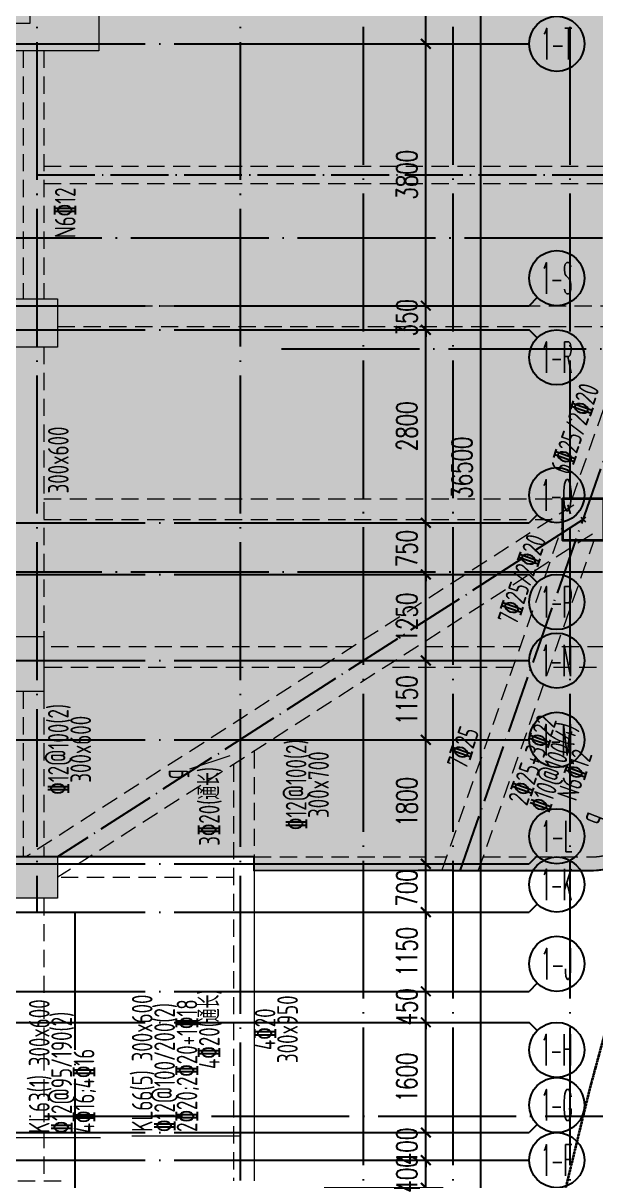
# Model space of a CAD drawing. Header units: millimetres. Extents: x 1089227 to 13101469, y 618865 to 10240562.
# Drawn here: x 3892243 to 3900551, y 4928875 to 4945675 of the extents above; entities that cross this region are included whole.
import ezdxf
from ezdxf.enums import TextEntityAlignment as Align

# ---------------------------------------------------------------- set-up
doc = ezdxf.new("R2010")
doc.units = ezdxf.units.MM
doc.header["$LTSCALE"] = 1000
doc.header["$PDMODE"] = 3
doc.header["$PDSIZE"] = 200
for name, pattern in [('A09-G-CTRL-用地红线+建筑退线_设计区$0$Controlline1', [12.799999999999999, 8, -1.6, 1.6, -1.6]), ('DOTE', [2.4200000000000004, 2, -0.2, 0.02, -0.2]), ('GB_DASHDOT3', [1.0675, 0.84, -0.105, 0.0175, -0.105]), ('HIDDEN', [0.375, 0.25, -0.125])]:
    doc.linetypes.add(name, pattern=pattern)
doc.layers.get('0').update_dxf_attribs({"linetype": 'CONTINUOUS'})
doc.layers.get('Defpoints').update_dxf_attribs({"linetype": 'CONTINUOUS'})
for name, color, linetype, lineweight in [('A09-G-CTRL-用地红线+建筑退线_设计区$0$Z-REDL-CTRL(建筑控制线)', 40, 'CONTINUOUS', 35), ('S-BEAM-DASH', 4, 'HIDDEN', 0), ('S-BEAM-SE-DASH', 3, 'HIDDEN', 0), ('S-COLU', 30, 'CONTINUOUS', 0), ('S-SLAB-HATCH', 73, 'CONTINUOUS', 0), ('S-WALL', 31, 'CONTINUOUS', 0), ('梁原位标注', 7, 'CONTINUOUS', 18), ('梁名称编号', 2, 'CONTINUOUS', 18), ('梁标注引线', 2, 'CONTINUOUS', 18), ('梁集中标注', 2, 'CONTINUOUS', 18)]:
    doc.layers.add(name, color=color, linetype=linetype, lineweight=lineweight)
for name, color, linetype in [('AXIS', 3, 'CONTINUOUS'), ('AXIS_TEXT', 7, 'CONTINUOUS'), ('C-H', 8, 'CONTINUOUS'), ('DOTE', 1, 'DOTE'), ('S-GRID-DE', 11, 'GB_DASHDOT3'), ('单形心', 4, 'CONTINUOUS'), ('降板范围', 7, 'CONTINUOUS')]:
    doc.layers.add(name, color=color, linetype=linetype)
doc.styles.add('_TCH_AXIS', font='COMPLEX', dxfattribs={"bigfont": 'AllInOneBig.shx'})
doc.styles.add('_TCH_DIM_T3', font='SIMPLEX', dxfattribs={"width": 0.7058823529411765, "bigfont": 'AllInOneBig.shx'})
doc.styles.add('COMPLEX', font='COMPLEX', dxfattribs={"bigfont": 'AllInOneBig.shx'})
doc.styles.add('Style 1', font='yjkeng.shx', dxfattribs={"width": 0.7, "height": 300, "bigfont": 'yjkchn.shx'})
doc.dimstyles.new('_TCH_ARCH&&100', dxfattribs={"dimtxt": 297.5, "dimasz": 100, "dimexe": 250, "dimexo": 300, "dimgap": 126.25, "dimtad": 1, "dimdec": 0, "dimzin": 0, "dimdsep": 46, "dimtxsty": '_TCH_DIM_T3', "dimblk": 'ARCHTICK', "dimcen": 0.09, "dimclrt": 7, "dimazin": 2, "dimtfac": 1, "dimtdec": 0, "dimtix": 1, "dimtmove": 2, "dimatfit": 3, "dimfxl": 0, "dimtolj": 1, "dimtzin": 0, "dimarcsym": 0})

# ---------------------------------------------------------------- blocks, each defined once
blk = doc.blocks.new('0323最综用地红线')
at = {"layer": 'A09-G-CTRL-用地红线+建筑退线_设计区$0$Z-REDL-CTRL(建筑控制线)', "linetype": 'A09-G-CTRL-用地红线+建筑退线_设计区$0$Controlline1', "ltscale": 0.0005, "flags": 128}
blk.add_lwpolyline([(8299567.093215616, 3686108.282333316), (8326626.071345838, 3675264.701116611), (8336400.445386032, 3687495.09449033), (8338982.67898412, 3690877.945131587), (8341712.356904473, 3688883.318211535), (8341723.503734514, 3688833.857688597), (8348491.686237419, 3681995.511745099), (8336495.293274839, 3657264.222515059), (8335815.404825329, 3655856.852219581), (8334921.31207266, 3653765.215568515), (8334408.082535523, 3652494.769084472), (8333554.380973475, 3650188.44844522), (8332762.381061722, 3647815.306005108), (8332296.281514066, 3646269.858583396), (8331865.984242821, 3644681.860952597), (8331459.720885061, 3643006.761179155), (8331062.759461192, 3641145.018208592), (8330736.598636917, 3639422.018944121), (8330292.710330297, 3636479.805248437), (8330016.929300602, 3634042.97707931), (8329760.660310352, 3630316.522796807), (8329732.381127472, 3627942.271141254), (8329763.057252809, 3625707.581072885), (8329928.33832519, 3622643.649241911), (8330113.022608265, 3620704.343704203), (8330324.752547091, 3618642.293338578), (8330652.693454684, 3615644.816191166), (8331571.697014747, 3606970.749864615), (8333150.616431344, 3600656.461908386), (8334419.781741403, 3595620.01031931), (8335099.155116553, 3592902.271848949), (8332161.887207123, 3588340.156958803), (8329462.184761038, 3587872.848112287), (8325134.79320927, 3587048.577428805), (8322509.766775178, 3586514.917590722), (8319524.683085377, 3585891.363979917), (8317926.196363418, 3585544.420633877), (8316578.084204761, 3585248.628358318), (8315534.906742402, 3585011.415251774), (8313299.550735274, 3584499.201774532), (8310791.315167504, 3583894.185977275), (8309251.031513101, 3583536.751752205), (8305739.795718898, 3582636.685002232), (8303918.33151557, 3582155.99132495), (8302103.552484466, 3581667.869902044), (8299703.371340921, 3581012.092592765), (8297226.877807559, 3580315.204628596), (8295056.006653248, 3579682.190365593), (8292997.737470317, 3579074.388334795), (8290642.814830927, 3578357.875615356), (8288572.283325966, 3577709.861031678), (8287590.605644056, 3577397.612891411), (8286161.346221207, 3576939.843686928), (8284503.08387851, 3576400.870583113), (8282623.713400322, 3575767.329120809), (8281086.11593048, 3575247.122003518), (8278146.172888153, 3574222.126995864), (8273894.176300137, 3572679.613708821), (8272470.530692287, 3572149.31682561), (8271088.879841806, 3571639.818242454), (8267887.753401484, 3570407.055361364), (8264331.194981564, 3568999.579160165), (8260702.431608967, 3567515.322565791), (8258549.454455587, 3566609.421738561), (8254947.269165111, 3565065.752374061), (8252184.535779869, 3563832.227339473), (8250834.401046311, 3563231.69634013), (8249176.009828395, 3562470.331946612), (8247994.321773401, 3561929.584294369), (8245505.133448753, 3560753.515431886), (8242980.130465874, 3559544.050589642), (8239800.857330593, 3558012.55615506), (8237959.030073505, 3557076.396117584), (8235838.324857459, 3555995.796814084), (8233384.113380876, 3554698.466140958), (8228449.726492155, 3552050.679836135), (8226177.936171644, 3550787.248203635), (8222141.398328939, 3548504.397308144), (8215629.389281142, 3544666.816968578), (8213710.477130046, 3543496.904743787), (8193656.548461433, 3531174.958731439), (8180322.029709456, 3522989.576904636), (8166408.32330324, 3514439.62460948), (8156991.327953783, 3508657.616485883), (8151138.069604708, 3505062.479060189), (8142685.350618959, 3507267.484605566), (8121170.549411217, 3545746.981619653), (8120724.270050891, 3546549.090152044), (8120232.617641913, 3547382.869809506), (8119271.970613617, 3548966.855575787), (8118108.402615755, 3550752.438236819), (8117067.317521801, 3552244.158747239), (8115806.191482066, 3553969.979561751), (8115672.150322764, 3554140.472888079), (8146430.595110897, 3575790.209937998), (8162145.917332578, 3587599.021763615), (8162295.486480026, 3588124.857475675), (8199863.46857093, 3615253.431720762), (8204214.912321947, 3618404.236077902), (8231584.37037266, 3638166.875597456), (8260590.431688452, 3655826.06599401), (8295375.504229994, 3680010.23527451)], close=True, dxfattribs=at)
blk = doc.blocks.new('_AXISO')
blk.add_circle((0, 0), 0.5)
at = {"layer": 'AXIS_TEXT', "style": 'COMPLEX', "width": 1.041666666666667}
blk.add_attdef('A', text='', height=0.56, dxfattribs=at).set_placement((-0.25, -0.28), (0.25, -0.28), align=Align.FIT)
blk = doc.blocks.new('_ArchTick')
at = {"color": 0, "linetype": 'ByBlock', "const_width": 0.3}
blk.add_lwpolyline([(-0.7071067811865476, -0.7071067811865476), (0.7071067811865476, 0.7071067811865476)], dxfattribs=at)
blk = doc.blocks.new('*D294')
at = {"layer": 'AXIS', "color": 0, "lineweight": -2, "transparency": 16777216}
for p, q in [((-7567.176527599804, 132263.4906528126), (-5040.675479373895, 132263.4906528126)), ((-5290.675479373903, 95763.49065281264), (-5290.675479373895, 132263.4906528126)), ((-7567.176527599804, 95763.49065281264), (-5040.675479373903, 95763.49065281264))]:
    blk.add_line(p, q, dxfattribs=at)
at = {"layer": 'Defpoints', "color": 0, "transparency": 16777216}
for p in [(-7867.176527599804, 132263.4906528126), (-5290.675479373895, 132263.4906528126), (-7867.176527599804, 95763.49065281264)]:
    blk.add_point(p, dxfattribs=at)
at = {"layer": 'AXIS', "color": 0, "lineweight": -2, "transparency": 16777216, "xscale": 100, "yscale": 100, "zscale": 100}
for p, rotation in [((-5290.675479373895, 132263.4906528126), 90), ((-5290.675479373903, 95763.49065281264), 270)]:
    blk.add_blockref('_ArchTick', p, dxfattribs=dict(at, rotation=rotation))
at = {"layer": 'AXIS', "color": 7, "transparency": 16777216, "insert": (-5565.675479373916, 114013.4906528126), "char_height": 297.5, "attachment_point": 5, "rotation": 90, "style": '_TCH_DIM_T3'}
blk.add_mtext('\\A1;36500', dxfattribs=at)
blk = doc.blocks.new('*D299')
at = {"layer": 'AXIS', "color": 0, "lineweight": -2, "transparency": 16777216}
for p, q in [((-6090.675479373895, 103963.4906528126), (-6090.675479373895, 104063.4906528126)), ((-7567.176527599804, 103963.4906528126), (-5840.675479373895, 103963.4906528126)), ((-6090.675479373895, 103563.4906528126), (-6090.675479373895, 103963.4906528126)), ((-7567.176527599804, 103563.4906528126), (-5840.675479373895, 103563.4906528126)), ((-6090.675479373895, 103563.4906528126), (-6090.675479373895, 103463.4906528126))]:
    blk.add_line(p, q, dxfattribs=at)
at = {"layer": 'Defpoints', "color": 0, "transparency": 16777216}
for p in [(-7867.176527599804, 103963.4906528126), (-6090.675479373895, 103963.4906528126), (-7867.176527599804, 103563.4906528126)]:
    blk.add_point(p, dxfattribs=at)
at = {"layer": 'AXIS', "color": 0, "lineweight": -2, "transparency": 16777216, "xscale": 100, "yscale": 100, "zscale": 100}
for p, rotation in [((-6090.675479373895, 103963.4906528126), 270), ((-6090.675479373895, 103563.4906528126), 90)]:
    blk.add_blockref('_ArchTick', p, dxfattribs=dict(at, rotation=rotation))
at = {"layer": 'AXIS', "color": 7, "transparency": 16777216, "insert": (-6365.675479373911, 103763.4906528126), "char_height": 297.5, "attachment_point": 5, "rotation": 90, "style": '_TCH_DIM_T3'}
blk.add_mtext('\\A1;400', dxfattribs=at)
blk = doc.blocks.new('*D300')
at = {"layer": 'AXIS', "color": 0, "lineweight": -2, "transparency": 16777216}
for p, q in [((-7567.176527599804, 104363.4906528126), (-5840.675479373895, 104363.4906528126)), ((-6090.675479373895, 104363.4906528126), (-6090.675479373894, 104463.4906528126)), ((-6090.675479373895, 103963.4906528126), (-6090.675479373895, 104363.4906528126)), ((-7567.176527599804, 103963.4906528126), (-5840.675479373895, 103963.4906528126)), ((-6090.675479373895, 103963.4906528126), (-6090.675479373895, 103863.4906528126))]:
    blk.add_line(p, q, dxfattribs=at)
at = {"layer": 'Defpoints', "color": 0, "transparency": 16777216}
for p in [(-7867.176527599804, 104363.4906528126), (-6090.675479373895, 104363.4906528126), (-7867.176527599804, 103963.4906528126)]:
    blk.add_point(p, dxfattribs=at)
at = {"layer": 'AXIS', "color": 0, "lineweight": -2, "transparency": 16777216, "xscale": 100, "yscale": 100, "zscale": 100}
for p, rotation in [((-6090.675479373895, 104363.4906528126), 270), ((-6090.675479373895, 103963.4906528126), 90)]:
    blk.add_blockref('_ArchTick', p, dxfattribs=dict(at, rotation=rotation))
at = {"layer": 'AXIS', "color": 7, "transparency": 16777216, "insert": (-6365.675479373911, 104163.4906528126), "char_height": 297.5, "attachment_point": 5, "rotation": 90, "style": '_TCH_DIM_T3'}
blk.add_mtext('\\A1;400', dxfattribs=at)
blk = doc.blocks.new('*D301')
at = {"layer": 'AXIS', "color": 0, "lineweight": -2, "transparency": 16777216}
for p, q in [((-7567.176527599804, 105963.4906528126), (-5840.675479373895, 105963.4906528126)), ((-6090.675479373896, 104363.4906528126), (-6090.675479373895, 105963.4906528126)), ((-7567.176527599804, 104363.4906528126), (-5840.675479373896, 104363.4906528126))]:
    blk.add_line(p, q, dxfattribs=at)
at = {"layer": 'Defpoints', "color": 0, "transparency": 16777216}
for p in [(-7867.176527599804, 105963.4906528126), (-6090.675479373895, 105963.4906528126), (-7867.176527599804, 104363.4906528126)]:
    blk.add_point(p, dxfattribs=at)
at = {"layer": 'AXIS', "color": 0, "lineweight": -2, "transparency": 16777216, "xscale": 100, "yscale": 100, "zscale": 100}
for p, rotation in [((-6090.675479373895, 105963.4906528126), 90), ((-6090.675479373896, 104363.4906528126), 270)]:
    blk.add_blockref('_ArchTick', p, dxfattribs=dict(at, rotation=rotation))
at = {"layer": 'AXIS', "color": 7, "transparency": 16777216, "insert": (-6365.675479373912, 105163.4906528126), "char_height": 297.5, "attachment_point": 5, "rotation": 90, "style": '_TCH_DIM_T3'}
blk.add_mtext('\\A1;1600', dxfattribs=at)
blk = doc.blocks.new('*D302')
at = {"layer": 'AXIS', "color": 0, "lineweight": -2, "transparency": 16777216}
for p, q in [((-6090.675479373895, 106413.4906528126), (-6090.675479373895, 106513.4906528126)), ((-7567.176527599804, 106413.4906528126), (-5840.675479373895, 106413.4906528126)), ((-6090.675479373895, 105963.4906528126), (-6090.675479373895, 106413.4906528126)), ((-7567.176527599804, 105963.4906528126), (-5840.675479373895, 105963.4906528126)), ((-6090.675479373895, 105963.4906528126), (-6090.675479373895, 105863.4906528126))]:
    blk.add_line(p, q, dxfattribs=at)
at = {"layer": 'Defpoints', "color": 0, "transparency": 16777216}
for p in [(-7867.176527599804, 106413.4906528126), (-6090.675479373895, 106413.4906528126), (-7867.176527599804, 105963.4906528126)]:
    blk.add_point(p, dxfattribs=at)
at = {"layer": 'AXIS', "color": 0, "lineweight": -2, "transparency": 16777216, "xscale": 100, "yscale": 100, "zscale": 100}
for p, rotation in [((-6090.675479373895, 106413.4906528126), 270), ((-6090.675479373895, 105963.4906528126), 90)]:
    blk.add_blockref('_ArchTick', p, dxfattribs=dict(at, rotation=rotation))
at = {"layer": 'AXIS', "color": 7, "transparency": 16777216, "insert": (-6365.675479373912, 106188.4906528126), "char_height": 297.5, "attachment_point": 5, "rotation": 90, "style": '_TCH_DIM_T3'}
blk.add_mtext('\\A1;450', dxfattribs=at)
blk = doc.blocks.new('*D303')
at = {"layer": 'AXIS', "color": 0, "lineweight": -2, "transparency": 16777216}
for p, q in [((-7567.176527599804, 107563.4906528126), (-5840.675479373895, 107563.4906528126)), ((-6090.675479373895, 106413.4906528126), (-6090.675479373895, 107563.4906528126)), ((-7567.176527599804, 106413.4906528126), (-5840.675479373895, 106413.4906528126))]:
    blk.add_line(p, q, dxfattribs=at)
at = {"layer": 'Defpoints', "color": 0, "transparency": 16777216}
for p in [(-7867.176527599804, 107563.4906528126), (-6090.675479373895, 107563.4906528126), (-7867.176527599804, 106413.4906528126)]:
    blk.add_point(p, dxfattribs=at)
at = {"layer": 'AXIS', "color": 0, "lineweight": -2, "transparency": 16777216, "xscale": 100, "yscale": 100, "zscale": 100}
for p, rotation in [((-6090.675479373895, 107563.4906528126), 90), ((-6090.675479373895, 106413.4906528126), 270)]:
    blk.add_blockref('_ArchTick', p, dxfattribs=dict(at, rotation=rotation))
at = {"layer": 'AXIS', "color": 7, "transparency": 16777216, "insert": (-6365.675479373912, 106988.4906528126), "char_height": 297.5, "attachment_point": 5, "rotation": 90, "style": '_TCH_DIM_T3'}
blk.add_mtext('\\A1;1150', dxfattribs=at)
blk = doc.blocks.new('*D304')
at = {"layer": 'AXIS', "color": 0, "lineweight": -2, "transparency": 16777216}
for p, q in [((-6090.675479373895, 108263.4906528126), (-6090.675479373895, 108363.4906528126)), ((-7567.176527599804, 108263.4906528126), (-5840.675479373895, 108263.4906528126)), ((-6090.675479373895, 107563.4906528126), (-6090.675479373895, 108263.4906528126)), ((-7567.176527599804, 107563.4906528126), (-5840.675479373895, 107563.4906528126)), ((-6090.675479373895, 107563.4906528126), (-6090.675479373895, 107463.4906528126))]:
    blk.add_line(p, q, dxfattribs=at)
at = {"layer": 'Defpoints', "color": 0, "transparency": 16777216}
for p in [(-7867.176527599804, 108263.4906528126), (-6090.675479373895, 108263.4906528126), (-7867.176527599804, 107563.4906528126)]:
    blk.add_point(p, dxfattribs=at)
at = {"layer": 'AXIS', "color": 0, "lineweight": -2, "transparency": 16777216, "xscale": 100, "yscale": 100, "zscale": 100}
for p, rotation in [((-6090.675479373895, 108263.4906528126), 270), ((-6090.675479373895, 107563.4906528126), 90)]:
    blk.add_blockref('_ArchTick', p, dxfattribs=dict(at, rotation=rotation))
at = {"layer": 'AXIS', "color": 7, "transparency": 16777216, "insert": (-6365.675479373912, 107913.4906528126), "char_height": 297.5, "attachment_point": 5, "rotation": 90, "style": '_TCH_DIM_T3'}
blk.add_mtext('\\A1;700', dxfattribs=at)
blk = doc.blocks.new('*D305')
at = {"layer": 'AXIS', "color": 0, "lineweight": -2, "transparency": 16777216}
for p, q in [((-7567.176527599804, 110063.4906528126), (-5840.675479373895, 110063.4906528126)), ((-6090.675479373896, 108263.4906528126), (-6090.675479373895, 110063.4906528126)), ((-7567.176527599804, 108263.4906528126), (-5840.675479373896, 108263.4906528126))]:
    blk.add_line(p, q, dxfattribs=at)
at = {"layer": 'Defpoints', "color": 0, "transparency": 16777216}
for p in [(-7867.176527599804, 110063.4906528126), (-6090.675479373895, 110063.4906528126), (-7867.176527599804, 108263.4906528126)]:
    blk.add_point(p, dxfattribs=at)
at = {"layer": 'AXIS', "color": 0, "lineweight": -2, "transparency": 16777216, "xscale": 100, "yscale": 100, "zscale": 100}
for p, rotation in [((-6090.675479373895, 110063.4906528126), 90), ((-6090.675479373896, 108263.4906528126), 270)]:
    blk.add_blockref('_ArchTick', p, dxfattribs=dict(at, rotation=rotation))
at = {"layer": 'AXIS', "color": 7, "transparency": 16777216, "insert": (-6365.675479373913, 109163.4906528126), "char_height": 297.5, "attachment_point": 5, "rotation": 90, "style": '_TCH_DIM_T3'}
blk.add_mtext('\\A1;1800', dxfattribs=at)
blk = doc.blocks.new('*D306')
at = {"layer": 'AXIS', "color": 0, "lineweight": -2, "transparency": 16777216}
for p, q in [((-7567.176527599804, 111213.4906528126), (-5840.675479373895, 111213.4906528126)), ((-6090.675479373895, 110063.4906528126), (-6090.675479373895, 111213.4906528126)), ((-7567.176527599804, 110063.4906528126), (-5840.675479373895, 110063.4906528126))]:
    blk.add_line(p, q, dxfattribs=at)
at = {"layer": 'Defpoints', "color": 0, "transparency": 16777216}
for p in [(-7867.176527599804, 111213.4906528126), (-6090.675479373895, 111213.4906528126), (-7867.176527599804, 110063.4906528126)]:
    blk.add_point(p, dxfattribs=at)
at = {"layer": 'AXIS', "color": 0, "lineweight": -2, "transparency": 16777216, "xscale": 100, "yscale": 100, "zscale": 100}
for p, rotation in [((-6090.675479373895, 111213.4906528126), 90), ((-6090.675479373895, 110063.4906528126), 270)]:
    blk.add_blockref('_ArchTick', p, dxfattribs=dict(at, rotation=rotation))
at = {"layer": 'AXIS', "color": 7, "transparency": 16777216, "insert": (-6365.675479373913, 110638.4906528126), "char_height": 297.5, "attachment_point": 5, "rotation": 90, "style": '_TCH_DIM_T3'}
blk.add_mtext('\\A1;1150', dxfattribs=at)
blk = doc.blocks.new('*D307')
at = {"layer": 'AXIS', "color": 0, "lineweight": -2, "transparency": 16777216}
for p, q in [((-7567.176527599804, 112463.4906528126), (-5840.675479373895, 112463.4906528126)), ((-6090.675479373895, 111213.4906528126), (-6090.675479373895, 112463.4906528126)), ((-7567.176527599804, 111213.4906528126), (-5840.675479373895, 111213.4906528126))]:
    blk.add_line(p, q, dxfattribs=at)
at = {"layer": 'Defpoints', "color": 0, "transparency": 16777216}
for p in [(-7867.176527599804, 112463.4906528126), (-6090.675479373895, 112463.4906528126), (-7867.176527599804, 111213.4906528126)]:
    blk.add_point(p, dxfattribs=at)
at = {"layer": 'AXIS', "color": 0, "lineweight": -2, "transparency": 16777216, "xscale": 100, "yscale": 100, "zscale": 100}
for p, rotation in [((-6090.675479373895, 112463.4906528126), 90), ((-6090.675479373895, 111213.4906528126), 270)]:
    blk.add_blockref('_ArchTick', p, dxfattribs=dict(at, rotation=rotation))
at = {"layer": 'AXIS', "color": 7, "transparency": 16777216, "insert": (-6365.675479373912, 111838.4906528126), "char_height": 297.5, "attachment_point": 5, "rotation": 90, "style": '_TCH_DIM_T3'}
blk.add_mtext('\\A1;1250', dxfattribs=at)
blk = doc.blocks.new('*D308')
at = {"layer": 'AXIS', "color": 0, "lineweight": -2, "transparency": 16777216}
for p, q in [((-6090.675479373895, 113213.4906528126), (-6090.675479373895, 113313.4906528126)), ((-7567.176527599804, 113213.4906528126), (-5840.675479373895, 113213.4906528126)), ((-6090.675479373896, 112463.4906528126), (-6090.675479373895, 113213.4906528126)), ((-7567.176527599804, 112463.4906528126), (-5840.675479373896, 112463.4906528126)), ((-6090.675479373896, 112463.4906528126), (-6090.675479373896, 112363.4906528126))]:
    blk.add_line(p, q, dxfattribs=at)
at = {"layer": 'Defpoints', "color": 0, "transparency": 16777216}
for p in [(-7867.176527599804, 113213.4906528126), (-6090.675479373895, 113213.4906528126), (-7867.176527599804, 112463.4906528126)]:
    blk.add_point(p, dxfattribs=at)
at = {"layer": 'AXIS', "color": 0, "lineweight": -2, "transparency": 16777216, "xscale": 100, "yscale": 100, "zscale": 100}
for p, rotation in [((-6090.675479373895, 113213.4906528126), 270), ((-6090.675479373896, 112463.4906528126), 90)]:
    blk.add_blockref('_ArchTick', p, dxfattribs=dict(at, rotation=rotation))
at = {"layer": 'AXIS', "color": 7, "transparency": 16777216, "insert": (-6365.675479373913, 112838.4906528126), "char_height": 297.5, "attachment_point": 5, "rotation": 90, "style": '_TCH_DIM_T3'}
blk.add_mtext('\\A1;750', dxfattribs=at)
blk = doc.blocks.new('*D309')
at = {"layer": 'AXIS', "color": 0, "lineweight": -2, "transparency": 16777216}
for p, q in [((-7567.176527599804, 116013.4906528126), (-5840.675479373895, 116013.4906528126)), ((-6090.675479373895, 113213.4906528126), (-6090.675479373895, 116013.4906528126)), ((-7567.176527599804, 113213.4906528126), (-5840.675479373895, 113213.4906528126))]:
    blk.add_line(p, q, dxfattribs=at)
at = {"layer": 'Defpoints', "color": 0, "transparency": 16777216}
for p in [(-7867.176527599804, 116013.4906528126), (-6090.675479373895, 116013.4906528126), (-7867.176527599804, 113213.4906528126)]:
    blk.add_point(p, dxfattribs=at)
at = {"layer": 'AXIS', "color": 0, "lineweight": -2, "transparency": 16777216, "xscale": 100, "yscale": 100, "zscale": 100}
for p, rotation in [((-6090.675479373895, 116013.4906528126), 90), ((-6090.675479373895, 113213.4906528126), 270)]:
    blk.add_blockref('_ArchTick', p, dxfattribs=dict(at, rotation=rotation))
at = {"layer": 'AXIS', "color": 7, "transparency": 16777216, "insert": (-6365.675479373913, 114613.4906528126), "char_height": 297.5, "attachment_point": 5, "rotation": 90, "style": '_TCH_DIM_T3'}
blk.add_mtext('\\A1;2800', dxfattribs=at)
blk = doc.blocks.new('*D310')
at = {"layer": 'AXIS', "color": 0, "lineweight": -2, "transparency": 16777216}
for p, q in [((-6090.675479373895, 116363.4906528126), (-6090.675479373895, 116463.4906528126)), ((-7567.176527599804, 116363.4906528126), (-5840.675479373895, 116363.4906528126)), ((-6090.675479373895, 116013.4906528126), (-6090.675479373895, 116363.4906528126)), ((-7567.176527599804, 116013.4906528126), (-5840.675479373895, 116013.4906528126)), ((-6090.675479373895, 116013.4906528126), (-6090.675479373895, 115913.4906528126))]:
    blk.add_line(p, q, dxfattribs=at)
at = {"layer": 'Defpoints', "color": 0, "transparency": 16777216}
for p in [(-7867.176527599804, 116363.4906528126), (-6090.675479373895, 116363.4906528126), (-7867.176527599804, 116013.4906528126)]:
    blk.add_point(p, dxfattribs=at)
at = {"layer": 'AXIS', "color": 0, "lineweight": -2, "transparency": 16777216, "xscale": 100, "yscale": 100, "zscale": 100}
for p, rotation in [((-6090.675479373895, 116363.4906528126), 270), ((-6090.675479373895, 116013.4906528126), 90)]:
    blk.add_blockref('_ArchTick', p, dxfattribs=dict(at, rotation=rotation))
at = {"layer": 'AXIS', "color": 7, "transparency": 16777216, "insert": (-6365.675479373913, 116188.4906528126), "char_height": 297.5, "attachment_point": 5, "rotation": 90, "style": '_TCH_DIM_T3'}
blk.add_mtext('\\A1;350', dxfattribs=at)
blk = doc.blocks.new('*D311')
at = {"layer": 'AXIS', "color": 0, "lineweight": -2, "transparency": 16777216}
for p, q in [((-7567.176527599804, 120163.4906528126), (-5840.675479373895, 120163.4906528126)), ((-6090.675479373896, 116363.4906528126), (-6090.675479373895, 120163.4906528126)), ((-7567.176527599804, 116363.4906528126), (-5840.675479373896, 116363.4906528126))]:
    blk.add_line(p, q, dxfattribs=at)
at = {"layer": 'Defpoints', "color": 0, "transparency": 16777216}
for p in [(-7867.176527599804, 120163.4906528126), (-6090.675479373895, 120163.4906528126), (-7867.176527599804, 116363.4906528126)]:
    blk.add_point(p, dxfattribs=at)
at = {"layer": 'AXIS', "color": 0, "lineweight": -2, "transparency": 16777216, "xscale": 100, "yscale": 100, "zscale": 100}
for p, rotation in [((-6090.675479373895, 120163.4906528126), 90), ((-6090.675479373896, 116363.4906528126), 270)]:
    blk.add_blockref('_ArchTick', p, dxfattribs=dict(at, rotation=rotation))
at = {"layer": 'AXIS', "color": 7, "transparency": 16777216, "insert": (-6365.675479373914, 118263.4906528126), "char_height": 297.5, "attachment_point": 5, "rotation": 90, "style": '_TCH_DIM_T3'}
blk.add_mtext('\\A1;3800', dxfattribs=at)
blk = doc.blocks.new('*D312')
at = {"layer": 'AXIS', "color": 0, "lineweight": -2, "transparency": 16777216}
for p, q in [((-7567.176527599804, 122063.4906528126), (-5840.675479373895, 122063.4906528126)), ((-6090.675479373896, 120163.4906528126), (-6090.675479373895, 122063.4906528126)), ((-7567.176527599804, 120163.4906528126), (-5840.675479373896, 120163.4906528126))]:
    blk.add_line(p, q, dxfattribs=at)
at = {"layer": 'Defpoints', "color": 0, "transparency": 16777216}
for p in [(-7867.176527599804, 122063.4906528126), (-6090.675479373895, 122063.4906528126), (-7867.176527599804, 120163.4906528126)]:
    blk.add_point(p, dxfattribs=at)
at = {"layer": 'AXIS', "color": 0, "lineweight": -2, "transparency": 16777216, "xscale": 100, "yscale": 100, "zscale": 100}
for p, rotation in [((-6090.675479373895, 122063.4906528126), 90), ((-6090.675479373896, 120163.4906528126), 270)]:
    blk.add_blockref('_ArchTick', p, dxfattribs=dict(at, rotation=rotation))
at = {"layer": 'AXIS', "color": 7, "transparency": 16777216, "insert": (-6365.675479373915, 121113.4906528126), "char_height": 297.5, "attachment_point": 5, "rotation": 90, "style": '_TCH_DIM_T3'}
blk.add_mtext('\\A1;1900', dxfattribs=at)
blk = doc.blocks.new('裙房轴网260428')
at = {"layer": 'DOTE', "color": 16, "linetype": 'DOTE'}
for p, q in [((-7000.000000003725, 137349.7018559016), (-7000, 37155.15148781519)), ((-5701.000000003725, 137349.7018559016), (-5701, 38193.22178299353)), ((-4000.000000003725, 137349.7018559016), (-4000, 38193.22178299353)), ((-56350.0296058096, 117350), (5500.489638788626, 117350)), ((-8183.869776988402, 115735), (5500.489638788626, 115735)), ((-56350.0296058096, 112500), (5617.875340766273, 112500)), ((-64861.87932661828, 104600), (-1866.047384714708, 104600))]:
    blk.add_line(p, q, dxfattribs=at)
blk = doc.blocks.new('QZ-TL-0808')
at = {"layer": 'C-H'}
for points in [[(24900.02810977306, 24300.01574504562), (24900.02810977306, 24700.01574504562), (28100.02810977306, 24700.01574504562), (28100.02810977306, 25000.01574504562), (29100.02810977306, 25000.01574504562), (29100.02810977306, 24300.01574504562)], [(26000.02810977306, 20700.01574504562), (28500.23123477306, 20700.01574504562), (28500.23123477306, 20000.01574504562), (27500.23123477306, 20000.01574504562), (27500.23123477306, 20300.01574504562), (26000.02810977306, 20300.01574504562)], [(27500.23123477306, 15800.35949504562), (28300.23123477306, 15800.35949504562), (28300.23123477306, 15000.35949504562), (27500.23123477306, 15000.35949504562)], [(26000.23123477306, 12600.01574504562), (28500.23123477306, 12600.01574504562), (28500.23123477306, 12000.01574504562), (27500.23123477306, 12000.01574504562), (27500.23123477306, 12300.01574504562), (26000.23123477306, 12300.01574504562)]]:
    blk.add_hatch(color=256, dxfattribs=at).paths.add_polyline_path(points)
at = {"layer": 'S-WALL'}
for points in [[(24900.02810977306, 24300.01574504562), (24900.02810977306, 24700.01574504562), (28100.02810977306, 24700.01574504562), (28100.02810977306, 25000.01574504562), (29100.02810977306, 25000.01574504562), (29100.02810977306, 24300.01574504562), (24900.02810977306, 24300.01574504562)], [(26000.02810977306, 20700.01574504562), (28500.23123477306, 20700.01574504562), (28500.23123477306, 20000.01574504562), (27500.23123477306, 20000.01574504562), (27500.23123477306, 20300.01574504562), (26000.02810977306, 20300.01574504562), (26000.02810977306, 20700.01574504562)], [(26000.23123477306, 12600.01574504562), (28500.23123477306, 12600.01574504562), (28500.23123477306, 12000.01574504562), (27500.23123477306, 12000.01574504562), (27500.23123477306, 12300.01574504562), (26000.23123477306, 12300.01574504562), (26000.23123477306, 12600.01574504562)]]:
    blk.add_lwpolyline(points, dxfattribs=at)
blk.add_lwpolyline([(27500.23123477306, 15800.35949504562), (28300.23123477306, 15800.35949504562), (28300.23123477306, 15000.35949504562), (27500.23123477306, 15000.35949504562)], close=True, dxfattribs=at)
blk = doc.blocks.new('BANWANG_XINGXIN')
at = {"color": 0}
for points in [[(0.7071067811921239, 0.707106781177572), (-0.7071067811921239, -0.7071067811848479)], [(-0.7071067811921239, 0.707106781177572), (0.7071067811921239, -0.7071067811848479)]]:
    blk.add_lwpolyline(points, dxfattribs=at)
blk = doc.blocks.new('1F柱网-0808')
at = {"layer": 'S-COLU', "lineweight": 35}
blk.add_lwpolyline([(181304.3172067581, 166253.9935651682), (180704.3172067562, 166253.9935651682), (180704.3172067562, 165653.9935651682), (181304.3172067581, 165653.9935651682)], close=True, dxfattribs=at)
blk.add_blockref('QZ-TL-0808', (144880.3964356007, 148456.8497164641))
at = {"layer": '单形心', "xscale": 50, "yscale": 50, "zscale": 50}
blk.add_blockref('BANWANG_XINGXIN', (181004.3172067571, 165953.9935651692), dxfattribs=at)
blk = doc.blocks.new('2FJGBZ')
at = {"layer": 'S-SLAB-HATCH'}
h = blk.add_hatch(dxfattribs=at)
h.set_pattern_fill('FLEX', color=256, scale=50)
h.set_pattern_definition([(0, (-6326317.142432513, 1683260.446538338), (0, 317.5), [317.5, -317.5]), (45, (-6325999.642432513, 1683260.446538338), (2.220446049250313e-14, 317.5001371409153), [79.375, -290.263, 79.375, -449.013])])
edge = h.paths.add_edge_path()
edge.add_line((162230.4245430138, 169156.9530839361), (162230.4264998455, 173258.125932659))
edge.add_line((162230.4264998455, 173258.125932659), (164180.4207143439, 173258.0883259363))
edge.add_line((164180.4207143439, 173258.0883259363), (164180.4187597064, 173556.8654615087))
edge.add_line((164180.4187597064, 173556.8654615087), (165681.0091462238, 173556.8654615087))
edge.add_line((165681.0091462238, 173556.8654615087), (165680.4245492853, 178956.8654615087))
edge.add_line((165680.4245492853, 178956.8654615087), (165380.4245431814, 178956.9056094894))
edge.add_line((165380.4245431814, 178956.9056094894), (165381.0090917032, 179256.8898688648))
edge.add_line((165381.0090917032, 179256.8898688648), (165380.4245453691, 185056.8654615274))
edge.add_line((165380.4245453691, 185056.8654615274), (165880.2437342294, 185056.8654615274))
edge.add_line((165880.2437342294, 185056.8654615274), (165880.2437342294, 185456.8654615087))
edge.add_line((165880.2437342294, 185456.8654615087), (165880.4231809434, 185856.8683600016))
edge.add_line((165880.4231809434, 185856.8683600016), (166580.4231885485, 185856.8654615106))
edge.add_line((166580.4231885485, 185856.8654615106), (169679.5182953691, 185856.8654615106))
edge.add_line((169679.5182953691, 185856.8654615106), (169680.424545371, 187081.8654570924))
edge.add_line((169680.424545371, 187081.8654570924), (189563.1251764614, 187081.8654310293))
edge.add_arc((189563.1251764614, 186381.8654310293), 700, 0, 90, ccw=False)
edge.add_line((190263.1251764614, 186381.8654310293), (190261.1386369616, 179621.8685087003))
edge.add_line((190261.1386369616, 179621.8685087003), (185090.4928222662, 168953.0217371397))
edge.add_line((185090.4928222662, 168953.0217371397), (182222.3972696383, 161619.7759539122))
edge.add_arc((181104.831717914, 162056.8654615544), 1200.000000038212, 270.00010095286393, 338.6391042129307, ccw=False)
edge.add_line((181104.8338322658, 160856.8654615181), (179111.1296080668, 160856.8654615236))
edge.add_line((179111.1296080668, 160856.8654615236), (179111.1296080668, 160858.3748085452))
edge.add_line((179111.1296080668, 160858.3748085452), (178611.1296080668, 160858.3748085452))
edge.add_line((178611.1296080668, 160858.3748085452), (178611.1296080668, 160858.8898769757))
edge.add_line((178611.1296080668, 160858.8898769757), (176230.4245448699, 160856.8654615274))
edge.add_line((176230.4245448699, 160856.8654615274), (176230.4245453179, 161058.1430782126))
edge.add_line((176230.4245453179, 161058.1430782126), (170881.9935069764, 161058.2395215826))
edge.add_line((170881.9935069764, 161058.2395215826), (167281.7903819764, 161058.2395215826))
edge.add_line((167281.7903819764, 161058.2395215826), (167280.4245453607, 161658.2395215826))
edge.add_line((167280.4245453607, 161658.2395215826), (166980.4245453738, 161656.8654649276))
edge.add_line((166980.4245453738, 161656.8654649276), (166980.4245453738, 160756.8654615087))
edge.add_line((166980.4245453738, 160756.8654615087), (167480.4245453607, 160756.8654615087))
edge.add_line((167480.4245453607, 160756.8654615087), (167480.4245452816, 158756.8654615311))
edge.add_line((167480.4245452816, 158756.8654615311), (161981.7903819764, 158758.1535840826))
edge.add_line((161981.7903819764, 158758.1535840826), (161981.7903819764, 160158.2395215826))
edge.add_line((161981.7903819764, 160158.2395215826), (164681.7903819764, 160162.2754389001))
edge.add_line((164681.7903819764, 160162.2754389001), (164681.7903819764, 168756.8654615087))
edge.add_line((164681.7903819764, 168756.8654615087), (165381.7903819764, 168758.2395215826))
edge.add_line((165381.7903819764, 168758.2395215826), (165381.7903819764, 169158.2395215826))
edge.add_line((165381.7903819764, 169158.2395215826), (162230.4245430138, 169156.9530839361))
h.paths.add_polyline_path([(184966.7470941683, 186785.1691450197), (181863.1251849467, 186785.1719805058), (181863.1251849476, 181181.8657834968), (184963.2499690335, 181181.8651306303)], flags=16)
h.paths.add_polyline_path([(187362.3758535068, 184581.8658074737), (187363.1251848089, 186783.1101301825), (185166.7458480513, 186783.1101301825), (185165.9965167493, 184581.8658074737)], flags=16)
at = {"layer": 'S-BEAM-DASH'}
for p, q in [((180844.5124606816, 166253.9935651682), (184272.3181924298, 176039.299400623)), ((172881.2123688776, 172756.9530805042), (172881.2123688776, 169156.8898616945)), ((173181.2123688776, 172756.9530805042), (173181.2123688776, 169156.8898616945)), ((173181.2129125185, 171081.9214710984), (182535.727816646, 171081.8807871472)), ((173181.2118252367, 170831.9214711003), (182448.1526154419, 170831.8811680181)), ((173381.2122127451, 169056.8898616945), (181826.3707850194, 169056.8898616945)), ((173381.2122127451, 168756.8898616945), (181721.2803834714, 168756.8898616945)), ((173181.2123688757, 168456.8654615087), (173181.9935069764, 164258.5832715826)), ((180869.2345128469, 166164.3567411425), (172917.5198696516, 161058.2395215826)), ((173181.6222382206, 166253.9935651682), (180704.3172067562, 166253.9935651682)), ((173181.6780566284, 165953.9935651682), (180704.3172067562, 165953.9935651682)), ((178954.08873556, 160857.4291865081), (180704.3172067562, 165853.7802673038)), ((181139.3999006674, 165743.630389194), (173381.9935069764, 160762.2863466423)), ((179483.8303917991, 160857.290337462), (181164.1219528308, 165653.9935651682)), ((177664.1365256347, 164106.2338384455), (173180.6276703738, 164106.2338384455)), ((180092.1493536439, 164106.2338384455), (178589.4956251765, 164106.2338384455)), ((183194.8723524641, 164106.2338384455), (180621.9396488899, 164106.2338384455)), ((177196.9489758043, 163806.2338384455), (173180.6276703738, 163806.2338384455)), ((179987.058952095, 163806.2338384455), (178122.3080753461, 163806.2338384455)), ((183073.5258492734, 163806.2338384455), (180516.849247341, 163806.2338384446)), ((172881.2124068849, 163458.5832715826), (172881.2124068849, 161056.8898730623)), ((173181.2124068849, 163457.2092115087), (173181.2124068849, 161056.8898730623)), ((176230.424601607, 162591.3790283669), (176230.4245517924, 161056.8654615264)), ((175930.4245953532, 162398.7369044311), (175930.4243992148, 156356.90274987)), ((176230.4245518334, 161058.1430782117), (179024.1425711624, 161057.4108249005)), ((179553.8842274025, 161057.2719758553), (181104.8317179475, 161056.8654615162)), ((181104.8317179475, 160856.8654615162), (176230.4245453412, 160858.1430782126)), ((175930.3983346354, 160758.2217137758), (173381.1860018559, 160758.8898804104)), ((173181.2075121664, 160458.2395215826), (173181.0024401136, 156356.9202407654)), ((169431.0507227741, 156357.107743918), (173531.0047501829, 156356.9027401311))]:
    blk.add_line(p, q, dxfattribs=at)
at = {"layer": 'S-BEAM-DASH', "linetype": 'Continuous'}
for p, q in [((173381.2122125644, 161058.8898769757), (176230.4245518334, 161058.1430782126)), ((176230.4245517924, 161056.8654615264), (176230.4243992148, 156356.9027401311))]:
    blk.add_line(p, q, dxfattribs=at)
at = {"layer": 'S-BEAM-SE-DASH'}
for points in [[(181104.8317179475, 160856.8654615162, 0.3248482111787543), (182246.0035900511, 161685.7499022661), (185047.2390864138, 168863.7741853548), (190261.1375605576, 179626.4159503868)], [(181104.8317179475, 161056.8654615162, 0.3263703138888109), (182057.4962871112, 161752.842076459), (182858.835717679, 163806.2338384455)]]:
    blk.add_lwpolyline(points, format="xyb", dxfattribs=at)
at = {"layer": 'S-GRID-DE'}
for p, q in [((179218.9595636819, 160857.359761985), (184581.9372537909, 176166.9720893139)), ((173080.4245453756, 170956.8654615162), (186061.2248391006, 170956.8654615162)), ((181004.3172067571, 165953.9935651682), (173381.2122125644, 161058.8898769757))]:
    blk.add_line(p, q, dxfattribs=at)
at = {"layer": '降板范围'}
blk.add_lwpolyline([(182222.3972696383, 161619.7759539122, -0.3087820826352377), (181104.8338322658, 160856.8654615181), (179111.1296080668, 160856.8654615236), (179111.1296080668, 160858.3748085452), (178611.1296080668, 160858.3748085452), (178611.1296080668, 160858.8898769757), (176230.4245448699, 160856.8654615274), (176230.4245453179, 161058.1430782126), (170881.9935069764, 161058.2395215826), (167281.7903819764, 161058.2395215826), (167280.4245453607, 161658.2395215826), (166980.4245453738, 161656.8654649276), (166980.4245453738, 160756.8654615087), (167480.4245453607, 160756.8654615087), (167480.4245452816, 158756.8654615311), (161981.7903819764, 158758.1535840826), (161981.7903819764, 160158.2395215826), (164681.7903819764, 160162.2754389001), (164681.7903819764, 168756.8654615087), (165381.7903819764, 168758.2395215826), (165381.7903819764, 169158.2395215826), (162230.4245430138, 169156.9530839361), (162230.4264998455, 173258.125932659)], format="xyb", dxfattribs=at)
blk.add_blockref('1F柱网-0808', (0, 0))
blk = doc.blocks.new('塔楼轴网260428')
at = {"layer": 'AXIS'}
for p, q in [((-7867.176527599804, 120163.4906528126), (-4590.67547937762, 120163.4906528126)), ((-4473.518191852607, 116480.6479403381), (-4590.67547937762, 116363.4906528126)), ((-7867.176527599804, 116363.4906528126), (-4590.67547937762, 116363.4906528126)), ((-7867.176527599804, 116013.4906528126), (-4590.67547937762, 116013.4906528126)), ((-4473.518191852607, 115896.3333652872), (-4590.67547937762, 116013.4906528126)), ((-4473.518191852607, 113330.6479403381), (-4590.67547937762, 113213.4906528126)), ((-7867.176527599804, 113213.4906528126), (-4590.67547937762, 113213.4906528126)), ((-7867.176527599804, 112463.4906528126), (-4590.67547937762, 112463.4906528126)), ((-4473.518191852607, 112346.3333652872), (-4590.67547937762, 112463.4906528126)), ((-7867.176527599804, 111213.4906528126), (-4590.67547937762, 111213.4906528126)), ((-7867.176527599804, 110063.4906528126), (-4590.67547937762, 110063.4906528126)), ((-4473.518191852607, 108380.6479403381), (-4590.67547937762, 108263.4906528126)), ((-7867.176527599804, 108263.4906528126), (-4590.67547937762, 108263.4906528126)), ((-7867.176527599804, 107563.4906528126), (-4590.67547937762, 107563.4906528126)), ((-4473.518191852607, 107680.6479403381), (-4590.67547937762, 107563.4906528126)), ((-4473.518191852607, 106530.6479403381), (-4590.67547937762, 106413.4906528126)), ((-7867.176527599804, 106413.4906528126), (-4590.67547937762, 106413.4906528126)), ((-7867.176527599804, 105963.4906528126), (-4590.67547937762, 105963.4906528126)), ((-4473.518191852607, 105846.3333652872), (-4590.67547937762, 105963.4906528126)), ((-7867.176527599804, 104363.4906528126), (-4590.67547937762, 104363.4906528126)), ((-4473.518191852607, 104480.6479403381), (-4590.67547937762, 104363.4906528126)), ((-7867.176527599804, 103963.4906528126), (-4590.67547937762, 103963.4906528126))]:
    blk.add_line(p, q, dxfattribs=at)
at = {"layer": 'DOTE', "color": 14}
for p, q in [((-11732.70063934755, 137129.3987874929), (-11732.70063934755, 107563.4906528126)), ((-8782.700639347546, 137129.3987874929), (-8782.700639347546, 92559.7103444431)), ((-41200.74237402063, 120163.4906528126), (-7867.176527599804, 120163.4906528126)), ((-41200.74237402063, 116363.4906528126), (-7867.176527599804, 116363.4906528126)), ((-41200.74237402063, 116013.4906528126), (-7867.176527599804, 116013.4906528126)), ((-41200.74237402063, 113213.4906528126), (-7867.176527599804, 113213.4906528126)), ((-41200.74237402063, 112463.4906528126), (-7867.176527599804, 112463.4906528126)), ((-41200.74237402063, 111213.4906528126), (-7867.176527599804, 111213.4906528126)), ((-41200.74237402063, 110063.4906528126), (-7867.176527599804, 110063.4906528126)), ((-41200.74237402063, 108263.4906528126), (-7867.176527599804, 108263.4906528126)), ((-41200.74237402063, 107563.4906528126), (-7867.176527599804, 107563.4906528126)), ((-11182.70063934755, 107563.4906528126), (-11182.70063934755, 92559.7103444431)), ((-41200.74237402063, 106413.4906528126), (-7867.176527599804, 106413.4906528126)), ((-41200.74237402063, 105963.4906528126), (-7867.176527599804, 105963.4906528126)), ((-41200.74237402063, 104363.4906528126), (-7867.176527599804, 104363.4906528126)), ((-41200.74237402063, 103963.4906528126), (-7867.176527599804, 103963.4906528126))]:
    blk.add_line(p, q, dxfattribs=at)
at = {"layer": 'AXIS'}
ref = blk.add_blockref('_AXISO', (-4190.67547937762, 120163.4906528126), dxfattribs=dict(at, xscale=800, yscale=800, zscale=800))
ref.add_attrib('A', '1-T', dxfattribs={"layer": 'AXIS_TEXT', "height": 452.5483399593904, "style": '_TCH_AXIS', "width": 0.3749999999998705}).set_placement((-4416.949649357237, 119937.216482833), (-3964.401309398003, 119937.216482833), align=Align.FIT)
ref = blk.add_blockref('_AXISO', (-4190.67547937762, 116763.4906528126), dxfattribs=dict(at, xscale=800, yscale=800, zscale=800))
ref.add_attrib('A', '1-S', dxfattribs={"layer": 'AXIS_TEXT', "height": 452.5483399593904, "style": '_TCH_AXIS', "width": 0.3818181818180499}).set_placement((-4416.949649357237, 116537.216482833), (-3964.401309398003, 116537.216482833), align=Align.FIT)
ref = blk.add_blockref('_AXISO', (-4190.67547937762, 115613.4906528126), dxfattribs=dict(at, xscale=800, yscale=800, zscale=800))
ref.add_attrib('A', '1-R', dxfattribs={"layer": 'AXIS_TEXT', "height": 452.5483399593904, "style": '_TCH_AXIS', "width": 0.3559322033897077}).set_placement((-4416.949649357237, 115387.216482833), (-3964.401309398003, 115387.216482833), align=Align.FIT)
ref = blk.add_blockref('_AXISO', (-4190.67547937762, 113613.4906528126), dxfattribs=dict(at, xscale=800, yscale=800, zscale=800))
ref.add_attrib('A', '1-Q', dxfattribs={"layer": 'AXIS_TEXT', "height": 452.5483399593904, "style": '_TCH_AXIS', "width": 0.3684210526314516}).set_placement((-4416.949649357237, 113387.216482833), (-3964.401309398003, 113387.216482833), align=Align.FIT)
ref = blk.add_blockref('_AXISO', (-4190.67547937762, 112063.4906528126), dxfattribs=dict(at, xscale=800, yscale=800, zscale=800))
ref.add_attrib('A', '1-P', dxfattribs={"layer": 'AXIS_TEXT', "height": 452.5483399593904, "style": '_TCH_AXIS', "width": 0.3620689655171164}).set_placement((-4416.949649357237, 111837.216482833), (-3964.401309398003, 111837.216482833), align=Align.FIT)
ref = blk.add_blockref('_AXISO', (-4190.67547937762, 111213.4906528126), dxfattribs=dict(at, xscale=800, yscale=800, zscale=800))
ref.add_attrib('A', '1-N', dxfattribs={"layer": 'AXIS_TEXT', "height": 452.5483399593904, "style": '_TCH_AXIS', "width": 0.3499999999998791}).set_placement((-4416.949649357237, 110987.216482833), (-3964.401309398003, 110987.216482833), align=Align.FIT)
ref = blk.add_blockref('_AXISO', (-4190.67547937762, 110063.4906528126), dxfattribs=dict(at, xscale=800, yscale=800, zscale=800))
ref.add_attrib('A', '1-M', dxfattribs={"layer": 'AXIS_TEXT', "height": 452.5483399593904, "style": '_TCH_AXIS', "width": 0.3387096774192378}).set_placement((-4416.949649357237, 109837.216482833), (-3964.401309398003, 109837.216482833), align=Align.FIT)
ref = blk.add_blockref('_AXISO', (-4190.67547937762, 108663.4906528126), dxfattribs=dict(at, xscale=800, yscale=800, zscale=800))
ref.add_attrib('A', '1-L', dxfattribs={"layer": 'AXIS_TEXT', "height": 452.5483399593904, "style": '_TCH_AXIS', "width": 0.3749999999998705}).set_placement((-4416.949649357237, 108437.216482833), (-3964.401309398003, 108437.216482833), align=Align.FIT)
ref = blk.add_blockref('_AXISO', (-4190.67547937762, 107963.4906528126), dxfattribs=dict(at, xscale=800, yscale=800, zscale=800))
ref.add_attrib('A', '1-K', dxfattribs={"layer": 'AXIS_TEXT', "height": 452.5483399593904, "style": '_TCH_AXIS', "width": 0.3499999999998791}).set_placement((-4416.949649357237, 107737.216482833), (-3964.401309398003, 107737.216482833), align=Align.FIT)
ref = blk.add_blockref('_AXISO', (-4190.67547937762, 106813.4906528126), dxfattribs=dict(at, xscale=800, yscale=800, zscale=800))
ref.add_attrib('A', '1-J', dxfattribs={"layer": 'AXIS_TEXT', "height": 452.5483399593904, "style": '_TCH_AXIS', "width": 0.4038461538460143}).set_placement((-4416.949649357237, 106587.216482833), (-3964.401309398003, 106587.216482833), align=Align.FIT)
ref = blk.add_blockref('_AXISO', (-4190.67547937762, 105563.4906528126), dxfattribs=dict(at, xscale=800, yscale=800, zscale=800))
ref.add_attrib('A', '1-H', dxfattribs={"layer": 'AXIS_TEXT', "height": 452.5483399593904, "style": '_TCH_AXIS', "width": 0.3442622950818482}).set_placement((-4416.949649357237, 105337.216482833), (-3964.401309398003, 105337.216482833), align=Align.FIT)
ref = blk.add_blockref('_AXISO', (-4190.67547937762, 104763.4906528126), dxfattribs=dict(at, xscale=800, yscale=800, zscale=800))
ref.add_attrib('A', '1-G', dxfattribs={"layer": 'AXIS_TEXT', "height": 452.5483399593904, "style": '_TCH_AXIS', "width": 0.3559322033897076}).set_placement((-4416.949649357237, 104537.216482833), (-3964.401309398003, 104537.216482833), align=Align.FIT)
ref = blk.add_blockref('_AXISO', (-4190.67547937762, 103963.4906528126), dxfattribs=dict(at, xscale=800, yscale=800, zscale=800))
ref.add_attrib('A', '1-F', dxfattribs={"layer": 'AXIS_TEXT', "height": 452.5483399593904, "style": '_TCH_AXIS', "width": 0.3684210526314516}).set_placement((-4416.949649357237, 103737.216482833), (-3964.401309398003, 103737.216482833), align=Align.FIT)
for p1, p2, distance, picture, middle in [((-7867.176527599804, 95763.49065281264), (-7867.176527599804, 132263.4906528126), -2576.5010482259095, '*D294', (-5565.675479373916, 114013.4906528126)), ((-7867.176527599804, 120163.4906528126), (-7867.176527599804, 122063.4906528126), -1776.5010482259095, '*D312', (-6365.675479373915, 121113.4906528126)), ((-7867.176527599804, 116363.4906528126), (-7867.176527599804, 120163.4906528126), -1776.5010482259095, '*D311', (-6365.675479373914, 118263.4906528126)), ((-7867.176527599804, 116013.4906528126), (-7867.176527599804, 116363.4906528126), -1776.5010482259095, '*D310', (-6365.675479373913, 116188.4906528126)), ((-7867.176527599804, 113213.4906528126), (-7867.176527599804, 116013.4906528126), -1776.5010482259095, '*D309', (-6365.675479373913, 114613.4906528126)), ((-7867.176527599804, 112463.4906528126), (-7867.176527599804, 113213.4906528126), -1776.5010482259095, '*D308', (-6365.675479373913, 112838.4906528126)), ((-7867.176527599804, 111213.4906528126), (-7867.176527599804, 112463.4906528126), -1776.5010482259095, '*D307', (-6365.675479373912, 111838.4906528126)), ((-7867.176527599804, 110063.4906528126), (-7867.176527599804, 111213.4906528126), -1776.5010482259095, '*D306', (-6365.675479373913, 110638.4906528126)), ((-7867.176527599804, 108263.4906528126), (-7867.176527599804, 110063.4906528126), -1776.5010482259095, '*D305', (-6365.675479373913, 109163.4906528126)), ((-7867.176527599804, 107563.4906528126), (-7867.176527599804, 108263.4906528126), -1776.5010482259095, '*D304', (-6365.675479373912, 107913.4906528126)), ((-7867.176527599804, 106413.4906528126), (-7867.176527599804, 107563.4906528126), -1776.5010482259095, '*D303', (-6365.675479373912, 106988.4906528126)), ((-7867.176527599804, 105963.4906528126), (-7867.176527599804, 106413.4906528126), -1776.5010482259095, '*D302', (-6365.675479373912, 106188.4906528126)), ((-7867.176527599804, 104363.4906528126), (-7867.176527599804, 105963.4906528126), -1776.5010482259095, '*D301', (-6365.675479373912, 105163.4906528126)), ((-7867.176527599804, 103963.4906528126), (-7867.176527599804, 104363.4906528126), -1776.5010482259095, '*D300', (-6365.675479373911, 104163.4906528126)), ((-7867.176527599804, 103563.4906528126), (-7867.176527599804, 103963.4906528126), -1776.5010482259095, '*D299', (-6365.675479373911, 103763.4906528126))]:
    dim = blk.add_aligned_dim(p1=p1, p2=p2, distance=distance, dimstyle='_TCH_ARCH&&100', dxfattribs=at)
    dim.commit()
    dim.dimension.update_dxf_attribs({"geometry": picture, "text_midpoint": middle})
blk = doc.blocks.new('04地块地下轴网260428')
for name in ['裙房轴网260428', '塔楼轴网260428']:
    blk.add_blockref(name, (0, 0))

msp = doc.modelspace()

# ---------------------------------------------------------------- linework, layer by layer
at = {"layer": '梁原位标注', "lineweight": 18}
msp.add_line((3895243.218143009, 4935042.464005441), (3894655.022172117, 4934851.347549254), dxfattribs=at)
at = {"layer": '梁标注引线', "color": 6, "lineweight": 18}
for p, q in [((3891793.421265058, 4929505.325198976), (3893366.498169355, 4929505.325198976)), ((3895393.218143009, 4929525.323357733), (3893820.141238712, 4929525.323357733))]:
    msp.add_line(p, q, dxfattribs=at)

# ---------------------------------------------------------------- block references
for name, p in [('2FJGBZ', (3719362.208786607, 4772518.421466112)), ('0323最综用地红线', (-4431405.956954664, 1285525.343427461)), ('04地块地下轴网260428', (3904175.333971325, 4825211.796274811))]:
    msp.add_blockref(name, p)

# ---------------------------------------------------------------- texts
at = {"layer": '梁原位标注', "style": 'Style 1', "width": 0.7}
for s, rotation, p in [('N6%%13312', 90, (3892703.218138444, 4942923.312312669)), ('300x600', 90, (3892603.421265148, 4939335.709634581)), ('%%13212@100(2)', 90, (3892603.421265058, 4935137.993847197)), ('300x600', 90, (3892928.421318138, 4935137.993861403)), ('2%%13325+3%%13322', 70.69457526827468, (3899490.380454015, 4935031.973070018)), ('%%13210@100(4)', 70.69457526827468, (3899797.105639428, 4934924.526827017)), ('%%13212@100(2)', 90, (3896053.218143009, 4934623.836732596)), ('300x700', 90, (3896378.218196088, 4934623.836746803)), ('N6%%13312', 70.69457526827468, (3900103.830824841, 4934817.080584017)), ('300x950', 90, (3895928.218196088, 4931075.318789493)), ('4%%13320', 90, (3895603.218143009, 4931075.318789493))]:
    msp.add_text(s, height=300, rotation=rotation, dxfattribs=at).set_placement(p, align=Align.TOP_CENTER)
for s, rotation, p in [('6%%13325/2%%13320', 70.69457526827468, (3900251.630110688, 4939080.457808529)), ('g', 68.48104756205694, (3900665.193694313, 4933998.573357737))]:
    msp.add_text(s, height=300, rotation=rotation, dxfattribs=at).set_placement(p, align=Align.BOTTOM_LEFT)
for s, rotation, p in [('7%%13325/2%%13320', 70.69457526827468, (3899928.312232571, 4938157.48708993)), ('g', 90, (3894655.022172117, 4934851.347549254))]:
    msp.add_text(s, height=300, rotation=rotation, dxfattribs=at).set_placement(p, align=Align.BOTTOM_RIGHT)
for s, rotation, p in [('7%%13325', 70.69457526827468, (3898851.296786028, 4935082.947177613)), ('3%%13320(通长)', 90, (3895183.218143009, 4934308.888179046)), ('4%%13320(通长)', 90, (3895183.218143009, 4931075.318789493))]:
    msp.add_text(s, height=300, rotation=rotation, dxfattribs=at).set_placement(p, align=Align.BOTTOM_CENTER)
at = {"layer": '梁名称编号', "color": 6, "style": 'Style 1', "width": 0.7}
msp.add_text('KL63(1) 300x600', height=300, rotation=90, dxfattribs=at).set_placement((3892716.498063197, 4929565.325198976), align=Align.BOTTOM_LEFT)
msp.add_text('KL66(5) 300x600', height=300, rotation=90, dxfattribs=at).set_placement((3893820.141238712, 4929585.323357733), align=Align.TOP_LEFT)
at = {"layer": '梁集中标注', "color": 6, "style": 'Style 1', "width": 0.7}
for s, p in [('2%%13320;2%%13320+1%%13318', (3894470.14134487, 4929585.323357733)), ('%%13212@100/200(2)', (3894145.141291792, 4929585.323357733))]:
    msp.add_text(s, height=300, rotation=90, dxfattribs=at).set_placement(p, align=Align.TOP_LEFT)
for s, p in [('%%13212@95/190(2)', (3893041.498116276, 4929565.325198976)), ('4%%13316;4%%13316', (3893366.498169355, 4929565.325198976))]:
    msp.add_text(s, height=300, rotation=90, dxfattribs=at).set_placement(p, align=Align.BOTTOM_LEFT)

doc.saveas('drawing.dxf')
